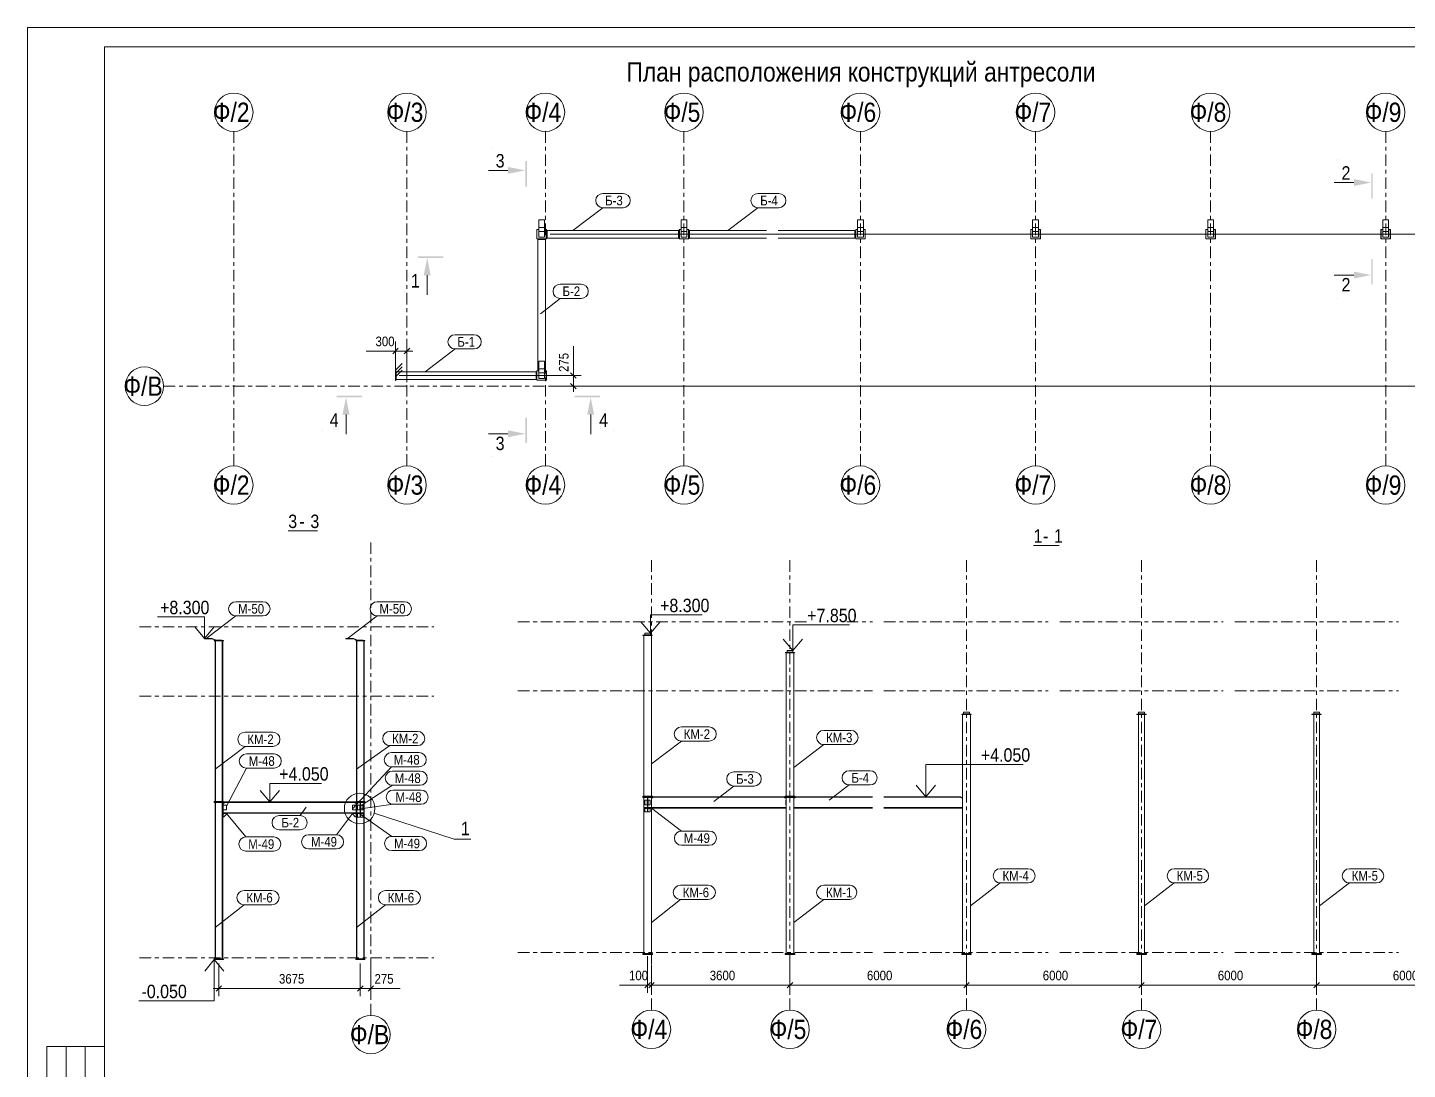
# Model space of a CAD drawing. Header units: millimetres. Extents: x -9 to 585, y -224 to 196.
# Drawn here: x -8.6 to 350, y -74.7 to 196.3 of the extents above; entities that cross this region are included whole.
import ezdxf

# ---------------------------------------------------------------- set-up
doc = ezdxf.new("R2010")
doc.units = ezdxf.units.MM
doc.linetypes.add('XKITLINE00', pattern=[0])
doc.linetypes.add('XKITLINE03', pattern=[6, 3, -1, 1, -1])
for name, color, linetype, lineweight in [('DetailSymbol', 3, 'Continuous', 0), ('DrawingSheet', 5, 'Continuous', 0), ('LevelText', 7, 'Continuous', 0), ('OtherObjectType', 1, 'Continuous', 0), ('Part', 2, 'Continuous', 0), ('PartMark', 3, 'Continuous', 0), ('S-GRID', 1, 'Continuous', 0), ('Section', 6, 'Continuous', 0), ('Z-DIMENSIONS', 1, 'Continuous', 0)]:
    doc.layers.add(name, color=color, linetype=linetype, lineweight=lineweight)
doc.styles.add('GOST type A', font='ARIAL.TTF')

msp = doc.modelspace()

# ---------------------------------------------------------------- hatches: boundary and pattern name
at = {"layer": 'Section'}
for points in [[(121.18, 161.52), (121.18, 154.92), (120.76, 154.92), (120.76, 161.52)], [(120.76, 159.12), (116.26, 158.22), (116.26, 160.02)], [(341.03, 158.35), (341.03, 151.75), (340.61, 151.75), (340.61, 158.35)], [(340.61, 155.95), (336.11, 155.05), (336.11, 156.85)], [(92.86, 136.77), (99.46, 136.77), (99.46, 136.35), (92.86, 136.35)], [(95.26, 136.35), (96.16, 131.85), (94.36, 131.85)], [(340.61, 131.89), (336.11, 130.99), (336.11, 132.79)], [(341.03, 136.09), (341.03, 129.49), (340.61, 129.49), (340.61, 136.09)], [(71.76, 100.54), (78.36, 100.54), (78.36, 100.12), (71.76, 100.12)], [(133.55, 100.54), (140.15, 100.54), (140.15, 100.12), (133.55, 100.12)], [(74.16, 100.12), (75.06, 95.62), (73.26, 95.62)], [(137.75, 100.12), (138.65, 95.62), (136.85, 95.62)], [(121.18, 94.82), (121.18, 88.22), (120.76, 88.22), (120.76, 94.82)], [(120.76, 90.62), (116.26, 89.72), (116.26, 91.52)]]:
    msp.add_hatch(color=256, dxfattribs=at).paths.add_polyline_path(points, flags=17)

# ---------------------------------------------------------------- linework, layer by layer
at = {"layer": 'DetailSymbol', "linetype": 'XKITLINE00', "lineweight": 0}
for p, q in [((81.49, -8.07), (102.26, -14.8)), ((102.26, -14.8), (106.62, -14.8))]:
    msp.add_line(p, q, dxfattribs=at)
msp.add_circle((77.71, -6.84), 3.98, dxfattribs=at)
at = {"layer": 'DrawingSheet', "linetype": 'XKITLINE00', "lineweight": 0}
for p, q in [((585.4, 196.25), (-8.6, 196.25)), ((-8.6, 196.25), (-8.6, -223.75)), ((580.4, 191.25), (11.4, 191.25)), ((11.4, 191.25), (11.4, -218.75))]:
    msp.add_line(p, q, dxfattribs=at)
at = {"layer": 'LevelText', "linetype": 'XKITLINE00', "lineweight": 0}
for p, q in [((153.3, 38.73), (153.3, 43.53)), ((153.3, 43.53), (155.09, 43.53)), ((166.75, 43.53), (155.09, 43.53)), ((36.79, 43), (25.13, 43)), ((34.88, 40.37), (37.38, 37.37)), ((37.38, 43), (36.79, 43)), ((37.38, 37.37), (37.38, 43)), ((37.38, 37.37), (39.88, 40.37)), ((150.8, 41.73), (153.3, 38.73)), ((153.3, 38.73), (155.8, 41.73)), ((190.3, 34.23), (190.3, 40.92)), ((190.3, 40.92), (193.33, 40.92)), ((204.99, 40.92), (193.33, 40.92)), ((187.8, 37.23), (190.3, 34.23)), ((190.3, 34.23), (192.8, 37.23)), ((224.85, -3.77), (224.85, 4.63)), ((224.85, 4.63), (238.46, 4.63)), ((250.12, 4.63), (238.46, 4.63)), ((51.88, -2.13), (54.38, -5.13)), ((54.38, -5.13), (54.38, -0.29)), ((54.38, -0.29), (56.11, -0.29)), ((54.38, -5.13), (56.88, -2.13)), ((67.77, -0.29), (56.11, -0.29)), ((222.35, -0.77), (224.85, -3.77)), ((224.85, -3.77), (227.35, -0.77)), ((39.93, -46.13), (37.43, -49.13)), ((39.93, -46.13), (39.93, -56.86)), ((42.43, -49.13), (39.93, -46.13)), ((32.19, -56.86), (20.3, -56.86)), ((39.93, -56.86), (32.19, -56.86))]:
    msp.add_line(p, q, dxfattribs=at)
at = {"layer": 'OtherObjectType', "linetype": 'XKITLINE00', "lineweight": 0}
for p, q in [((59.15, 65.35), (66.73, 65.35)), ((252.88, 61.55), (259.55, 61.55)), ((-3.6, -133.75), (-3.6, -68.75)), ((-3.6, -68.75), (11.4, -68.75)), ((1.4, -133.75), (1.4, -68.75)), ((6.4, -133.75), (6.4, -68.75)), ((11.4, -68.75), (11.4, -218.75))]:
    msp.add_line(p, q, dxfattribs=at)
at = {"layer": 'Part', "linetype": 'XKITLINE00', "lineweight": 0}
for p, q in [((123.75, 141.3), (123.75, 143.7)), ((123.75, 143.7), (123.8, 143.7)), ((123.8, 141.3), (123.8, 143.7)), ((123.8, 143.7), (124.25, 143.7)), ((124.25, 146.25), (124.25, 141.75)), ((125.75, 146.25), (124.25, 146.25)), ((124.25, 144.23), (125.75, 144.23)), ((125.75, 146.25), (125.75, 141.75)), ((125.75, 143.7), (126.2, 143.7)), ((126.2, 143.7), (126.25, 143.7)), ((126.2, 143.7), (126.2, 141.3)), ((126.25, 141.3), (126.25, 143.7)), ((126.44, 141.5), (126.44, 143.5)), ((126.44, 143.5), (160.56, 143.5)), ((160.56, 143.5), (160.56, 141.5)), ((160.75, 141.3), (160.75, 143.7)), ((160.75, 143.7), (160.8, 143.7)), ((160.8, 141.3), (160.8, 143.7)), ((160.8, 143.7), (161.25, 143.7)), ((161.25, 146.25), (161.25, 141.75)), ((162.75, 146.25), (161.25, 146.25)), ((161.25, 144.23), (162.75, 144.23)), ((162.75, 146.25), (162.75, 141.75)), ((162.75, 143.7), (163.2, 143.7)), ((163.2, 143.7), (163.25, 143.7)), ((163.2, 143.7), (163.2, 141.3)), ((163.25, 141.3), (163.25, 143.7)), ((163.44, 141.5), (163.44, 143.5)), ((163.44, 143.5), (183.44, 143.5)), ((186.44, 143.5), (206.44, 143.5)), ((206.44, 143.5), (206.44, 141.5)), ((206.63, 143.2), (206.63, 143.7)), ((206.63, 143.7), (206.68, 143.7)), ((206.68, 141.3), (206.68, 143.7)), ((206.68, 143.7), (207.13, 143.7)), ((207.13, 146.25), (207.13, 141.75)), ((208.63, 146.25), (207.13, 146.25)), ((207.13, 144.23), (208.63, 144.23)), ((208.63, 146.25), (208.63, 141.75)), ((208.63, 143.7), (209.08, 143.7)), ((209.08, 143.7), (209.13, 143.7)), ((209.08, 143.7), (209.08, 141.3)), ((209.13, 141.3), (209.13, 143.7)), ((252.13, 141.3), (252.13, 143.7)), ((252.13, 143.7), (252.18, 143.7)), ((252.18, 141.3), (252.18, 143.7)), ((252.18, 143.7), (252.63, 143.7)), ((252.63, 146.25), (252.63, 141.75)), ((254.13, 146.25), (252.63, 146.25)), ((252.63, 144.23), (254.13, 144.23)), ((254.13, 146.25), (254.13, 141.75)), ((254.13, 143.7), (254.58, 143.7)), ((254.58, 143.7), (254.63, 143.7)), ((254.58, 143.7), (254.58, 141.3)), ((254.63, 141.3), (254.63, 143.7)), ((297.63, 141.3), (297.63, 143.7)), ((297.63, 143.7), (297.68, 143.7)), ((297.68, 141.3), (297.68, 143.7)), ((297.68, 143.7), (298.13, 143.7)), ((298.13, 146.25), (298.13, 141.75)), ((299.63, 146.25), (298.13, 146.25)), ((298.13, 144.23), (299.63, 144.23)), ((299.63, 146.25), (299.63, 141.75)), ((299.63, 143.7), (300.08, 143.7)), ((300.08, 143.7), (300.13, 143.7)), ((300.08, 143.7), (300.08, 141.3)), ((300.13, 141.3), (300.13, 143.7)), ((343.13, 141.3), (343.13, 143.7)), ((343.13, 143.7), (343.18, 143.7)), ((343.18, 141.3), (343.18, 143.7)), ((343.18, 143.7), (343.63, 143.7)), ((343.63, 146.25), (343.63, 141.75)), ((345.13, 146.25), (343.63, 146.25)), ((343.63, 144.23), (345.13, 144.23)), ((345.13, 146.25), (345.13, 141.75)), ((345.13, 143.7), (345.58, 143.7)), ((345.58, 143.7), (345.63, 143.7)), ((345.58, 143.7), (345.58, 141.3)), ((345.63, 141.3), (345.63, 143.7)), ((123.75, 141.3), (123.8, 141.3)), ((126.2, 141.3), (123.8, 141.3)), ((124, 141.3), (124, 106.95)), ((124, 141.1), (124.96, 141.1)), ((124, 141.1), (126, 141.1)), ((124.25, 143.23), (125.75, 143.23)), ((124.25, 141.75), (125.75, 141.75)), ((124.86, 141.1), (124.86, 141.3)), ((124.96, 141.3), (124.96, 141.1)), ((125.04, 141.3), (125.04, 141.1)), ((125.04, 141.1), (126, 141.1)), ((125.14, 141.1), (125.14, 141.3)), ((126, 141.3), (126, 106.95)), ((126.2, 141.3), (126.25, 141.3)), ((126.25, 143.2), (126.32, 143.22)), ((126.44, 142.54), (126.25, 142.54)), ((126.44, 142.46), (126.25, 142.46)), ((126.32, 141.78), (126.25, 141.8)), ((126.42, 143.32), (126.44, 143.38)), ((126.44, 141.62), (126.42, 141.68)), ((126.44, 143.38), (126.44, 143.4)), ((126.44, 142.54), (126.44, 143.38)), ((126.44, 141.62), (126.44, 142.46)), ((126.44, 141.6), (126.44, 141.62)), ((126.44, 141.5), (160.56, 141.5)), ((160.56, 143.4), (160.56, 143.38)), ((160.56, 143.38), (160.56, 142.54)), ((160.56, 143.38), (160.58, 143.32)), ((160.75, 142.54), (160.56, 142.54)), ((160.75, 142.46), (160.56, 142.46)), ((160.56, 141.62), (160.56, 142.46)), ((160.58, 141.68), (160.56, 141.62)), ((160.56, 141.6), (160.56, 141.62)), ((160.68, 143.22), (160.75, 143.2)), ((160.75, 141.8), (160.68, 141.78)), ((160.75, 141.3), (160.8, 141.3)), ((163.2, 141.3), (160.8, 141.3)), ((161.25, 143.23), (162.75, 143.23)), ((161.25, 141.75), (162.75, 141.75)), ((163.2, 141.3), (163.25, 141.3)), ((163.25, 143.2), (163.32, 143.22)), ((163.44, 142.54), (163.25, 142.54)), ((163.44, 142.46), (163.25, 142.46)), ((163.32, 141.78), (163.25, 141.8)), ((163.42, 143.32), (163.44, 143.38)), ((163.44, 141.62), (163.42, 141.68)), ((163.44, 143.38), (163.44, 143.4)), ((163.44, 142.54), (163.44, 143.38)), ((163.44, 141.62), (163.44, 142.46)), ((163.44, 141.6), (163.44, 141.62)), ((163.44, 141.5), (183.44, 141.5)), ((186.44, 141.5), (206.44, 141.5)), ((206.44, 143.4), (206.44, 143.38)), ((206.44, 143.38), (206.44, 142.54)), ((206.44, 143.38), (206.45, 143.32)), ((206.68, 142.54), (206.44, 142.54)), ((206.68, 142.46), (206.44, 142.46)), ((206.44, 141.62), (206.44, 142.46)), ((206.45, 141.68), (206.44, 141.62)), ((206.44, 141.6), (206.44, 141.62)), ((206.56, 143.22), (206.64, 143.2)), ((206.64, 141.8), (206.56, 141.78)), ((206.63, 141.3), (206.63, 141.8)), ((206.63, 141.3), (206.68, 141.3)), ((206.64, 143.2), (206.68, 143.2)), ((206.64, 141.8), (206.68, 141.8)), ((209.08, 141.3), (206.68, 141.3)), ((207.13, 143.23), (208.63, 143.23)), ((207.13, 141.75), (208.63, 141.75)), ((209.08, 141.3), (209.13, 141.3)), ((252.13, 141.3), (252.18, 141.3)), ((254.58, 141.3), (252.18, 141.3)), ((252.63, 143.23), (254.13, 143.23)), ((252.63, 141.75), (254.13, 141.75)), ((254.58, 141.3), (254.63, 141.3)), ((297.63, 141.3), (297.68, 141.3)), ((300.08, 141.3), (297.68, 141.3)), ((298.13, 143.23), (299.63, 143.23)), ((298.13, 141.75), (299.63, 141.75)), ((300.08, 141.3), (300.13, 141.3)), ((343.13, 141.3), (343.18, 141.3)), ((345.58, 141.3), (343.18, 141.3)), ((343.63, 143.23), (345.13, 143.23)), ((343.63, 141.75), (345.13, 141.75)), ((345.58, 141.3), (345.63, 141.3)), ((124.25, 109.5), (124.25, 105)), ((125.75, 109.5), (124.25, 109.5)), ((125.75, 109.5), (125.75, 105)), ((87, 107), (87, 104.5)), ((87, 107), (87.1, 107)), ((87, 104.5), (87.1, 104.5)), ((87.1, 107), (87.1, 104.5)), ((87.18, 106.79), (87.1, 106.79)), ((87.1, 105.79), (87.2, 105.79)), ((87.1, 105.71), (87.2, 105.71)), ((87.18, 104.71), (87.1, 104.71)), ((87.18, 105.87), (87.18, 106.79)), ((87.18, 106.45), (87.2, 106.45)), ((87.2, 105.87), (87.18, 105.87)), ((87.2, 105.63), (87.18, 105.63)), ((87.18, 105.63), (87.18, 104.71)), ((87.18, 105.05), (87.2, 105.05)), ((87.2, 104.75), (87.2, 106.75)), ((87.2, 106.75), (123.56, 106.75)), ((123.56, 104.75), (87.2, 104.75)), ((123.56, 106.75), (123.56, 104.75)), ((123.56, 106.65), (123.56, 106.63)), ((123.56, 106.63), (123.56, 105.79)), ((123.56, 106.63), (123.58, 106.57)), ((123.75, 105.79), (123.56, 105.79)), ((123.75, 105.71), (123.56, 105.71)), ((123.56, 104.87), (123.56, 105.71)), ((123.58, 104.93), (123.56, 104.87)), ((123.56, 104.85), (123.56, 104.87)), ((123.68, 106.47), (123.75, 106.45)), ((123.75, 105.05), (123.68, 105.03)), ((123.75, 104.55), (123.75, 106.95)), ((123.75, 106.95), (123.8, 106.95)), ((123.75, 104.55), (123.8, 104.55)), ((123.8, 104.55), (123.8, 106.95)), ((123.8, 106.95), (124.25, 106.95)), ((126.2, 104.55), (123.8, 104.55)), ((124, 107.15), (124.25, 107.15)), ((124, 107.15), (124.25, 107.15)), ((124.25, 107.48), (125.75, 107.48)), ((124.25, 106.48), (125.75, 106.48)), ((124.25, 105), (125.75, 105)), ((125.75, 107.15), (126, 107.15)), ((125.75, 107.15), (126, 107.15)), ((125.75, 106.95), (126.2, 106.95)), ((126.2, 106.95), (126.25, 106.95)), ((126.2, 106.95), (126.2, 104.55)), ((126.2, 104.55), (126.25, 104.55)), ((126.25, 104.55), (126.25, 106.95)), ((37.38, 37.37), (37.38, 37.29)), ((37.38, 37.37), (39.4, 37.37)), ((37.38, 37.29), (39.38, 37.29)), ((39.38, 37.29), (40.38, 36.87)), ((39.4, 37.37), (40.4, 36.95)), ((39.93, 36.79), (39.93, 36.87)), ((39.93, 36.87), (42.33, 36.87)), ((39.93, 36.79), (42.33, 36.79)), ((40.13, -4.97), (40.13, 36.79)), ((40.25, -4.97), (40.25, 36.79)), ((41.88, 36.95), (40.4, 36.95)), ((41.88, 36.87), (41.88, 36.95)), ((42.01, -4.97), (42.01, 36.79)), ((42.13, -4.97), (42.13, 36.79)), ((42.33, 36.79), (42.33, 36.87)), ((74.13, 37.37), (74.13, 37.29)), ((74.13, 37.37), (76.15, 37.37)), ((74.13, 37.29), (76.13, 37.29)), ((76.13, 37.29), (77.13, 36.87)), ((76.15, 37.37), (77.15, 36.95)), ((76.68, 36.79), (76.68, 36.87)), ((76.68, 36.87), (79.08, 36.87)), ((76.68, 36.79), (79.08, 36.79)), ((76.88, -4.97), (76.88, 36.79)), ((77, -4.97), (77, 36.79)), ((78.63, 36.95), (77.15, 36.95)), ((78.63, 36.87), (78.63, 36.95)), ((78.76, -4.97), (78.76, 36.79)), ((78.88, -4.97), (78.88, 36.79)), ((79.08, 36.79), (79.08, 36.87)), ((151.35, 38.15), (151.35, 38.23)), ((153.75, 38.23), (151.35, 38.23)), ((153.75, 38.15), (151.35, 38.15)), ((151.55, -3.61), (151.55, 38.15)), ((151.8, 38.73), (151.8, 38.23)), ((153.3, 38.73), (151.8, 38.73)), ((151.8, 38.31), (153.3, 38.31)), ((153.3, 38.23), (153.3, 38.73)), ((153.55, -3.61), (153.55, 38.15)), ((153.75, 38.15), (153.75, 38.23)), ((188.35, 33.65), (188.35, 33.73)), ((190.75, 33.73), (188.35, 33.73)), ((190.75, 33.65), (188.35, 33.65)), ((188.55, -3.61), (188.55, 33.65)), ((188.8, 34.23), (188.8, 33.73)), ((190.3, 34.23), (188.8, 34.23)), ((188.8, 33.81), (190.3, 33.81)), ((190.3, 33.73), (190.3, 34.23)), ((190.55, -3.61), (190.55, 33.65)), ((190.75, 33.65), (190.75, 33.73)), ((234.68, 18.23), (234.68, 17.73)), ((236.18, 18.23), (234.68, 18.23)), ((236.18, 17.73), (236.18, 18.23)), ((280.18, 18.23), (280.18, 17.73)), ((281.68, 18.23), (280.18, 18.23)), ((281.68, 17.73), (281.68, 18.23)), ((325.68, 18.23), (325.68, 17.73)), ((327.18, 18.23), (325.68, 18.23)), ((327.18, 17.73), (327.18, 18.23)), ((234.23, 17.65), (234.23, 17.73)), ((236.63, 17.73), (234.23, 17.73)), ((236.63, 17.65), (234.23, 17.65)), ((234.43, -44.57), (234.43, 17.65)), ((234.68, 17.81), (236.18, 17.81)), ((236.43, -44.57), (236.43, 17.65)), ((236.63, 17.65), (236.63, 17.73)), ((279.73, 17.65), (279.73, 17.73)), ((282.13, 17.73), (279.73, 17.73)), ((282.13, 17.65), (279.73, 17.65)), ((280.18, 17.81), (281.68, 17.81)), ((280.18, -44.57), (280.18, 17.65)), ((281.68, -44.57), (281.68, 17.65)), ((282.13, 17.65), (282.13, 17.73)), ((325.23, 17.65), (325.23, 17.73)), ((327.63, 17.73), (325.23, 17.73)), ((327.63, 17.65), (325.23, 17.65)), ((325.68, 17.81), (327.18, 17.81)), ((325.68, -44.57), (325.68, 17.65)), ((327.18, -44.57), (327.18, 17.65)), ((327.63, 17.65), (327.63, 17.73)), ((39.93, -5.13), (39.93, -4.97)), ((39.93, -4.97), (42.33, -4.97)), ((39.93, -5.13), (42.33, -5.13)), ((39.93, -5.13), (42.33, -5.13)), ((39.93, -5.13), (39.93, -5.29)), ((39.93, -5.29), (42.33, -5.29)), ((40.13, -45.93), (40.13, -5.29)), ((40.25, -45.93), (40.25, -5.29)), ((42.01, -45.93), (42.01, -5.29)), ((42.13, -45.93), (42.13, -5.29)), ((43.13, -6), (42.13, -6)), ((42.23, -6), (42.23, -5.43)), ((42.23, -5.43), (42.33, -5.43)), ((42.23, -7.2), (42.23, -6)), ((42.33, -5.13), (42.33, -4.97)), ((42.33, -5.13), (42.33, -5.29)), ((42.33, -5.43), (42.41, -5.42)), ((42.52, -5.31), (42.53, -5.25)), ((42.53, -5.23), (42.53, -5.13)), ((42.53, -5.13), (76.48, -5.13)), ((42.53, -5.25), (42.53, -5.23)), ((76.49, -5.25), (42.53, -5.25)), ((43.13, -7.2), (43.13, -6)), ((76.88, -6), (75.88, -6)), ((75.88, -6), (75.88, -7.2)), ((76.48, -5.13), (76.48, -5.23)), ((76.48, -5.23), (76.49, -5.25)), ((76.49, -5.25), (76.5, -5.31)), ((76.6, -5.42), (76.68, -5.43)), ((76.68, -5.13), (76.68, -4.97)), ((76.68, -4.97), (79.08, -4.97)), ((76.68, -5.13), (76.88, -5.13)), ((76.68, -5.13), (76.68, -5.29)), ((76.68, -5.13), (76.88, -5.13)), ((76.68, -5.29), (77.84, -5.29)), ((76.68, -5.43), (76.78, -5.43)), ((76.78, -5.43), (76.78, -6)), ((76.78, -7.2), (76.78, -6)), ((76.88, -5.25), (76.88, -5.13)), ((76.88, -5.13), (78.88, -5.13)), ((77.84, -5.25), (76.88, -5.25)), ((76.88, -7.95), (76.88, -5.29)), ((77, -7.95), (77, -5.29)), ((77.19, -7.2), (77.19, -6)), ((77.19, -6), (77.84, -6)), ((77.74, -7.2), (77.74, -6)), ((77.84, -7.95), (77.84, -5.25)), ((78.88, -5.25), (77.92, -5.25)), ((77.92, -5.25), (77.92, -7.95)), ((77.92, -5.29), (79.08, -5.29)), ((78.57, -6), (77.92, -6)), ((78.02, -7.2), (78.02, -6)), ((78.57, -6), (78.57, -7.2)), ((78.76, -7.95), (78.76, -5.29)), ((78.88, -5.13), (78.88, -5.25)), ((78.88, -5.13), (79.08, -5.13)), ((78.88, -5.13), (79.08, -5.13)), ((78.88, -7.95), (78.88, -5.29)), ((79.08, -5.13), (79.08, -4.97)), ((79.08, -5.13), (79.08, -5.29)), ((151.3, -3.77), (151.3, -3.61)), ((151.3, -3.61), (153.8, -3.61)), ((151.3, -3.77), (151.55, -3.77)), ((151.3, -3.77), (151.55, -3.77)), ((151.3, -3.93), (151.3, -3.77)), ((151.3, -3.93), (152.51, -3.93)), ((153.55, -3.77), (151.55, -3.77)), ((151.55, -3.77), (151.55, -3.89)), ((151.55, -3.89), (152.51, -3.89)), ((151.55, -6.59), (151.55, -3.93)), ((151.55, -6.71), (151.55, -6.59)), ((151.55, -6.59), (152.51, -6.59)), ((151.55, -44.57), (151.55, -6.71)), ((153.55, -6.71), (151.55, -6.71)), ((151.85, -7.71), (151.85, -6.71)), ((151.85, -6.81), (153.25, -6.81)), ((151.86, -5.84), (151.86, -4.64)), ((151.86, -4.64), (152.51, -4.64)), ((151.86, -5.84), (152.51, -5.84)), ((152.41, -5.84), (152.41, -4.64)), ((152.5, -6.81), (152.5, -7.61)), ((152.5, -7.01), (152.6, -7.01)), ((152.51, -6.59), (152.51, -3.89)), ((152.59, -6.59), (152.59, -3.89)), ((152.59, -3.89), (153.55, -3.89)), ((152.59, -3.93), (153.8, -3.93)), ((152.59, -4.64), (153.24, -4.64)), ((153.24, -5.84), (152.59, -5.84)), ((152.59, -6.59), (153.55, -6.59)), ((152.6, -7.61), (152.6, -6.81)), ((152.69, -5.84), (152.69, -4.64)), ((153.24, -4.64), (153.24, -5.84)), ((153.25, -6.71), (153.25, -7.71)), ((153.55, -3.89), (153.55, -3.77)), ((153.55, -3.77), (153.8, -3.77)), ((153.55, -3.77), (153.8, -3.77)), ((153.55, -6.59), (153.55, -3.93)), ((153.55, -4.07), (153.79, -4.07)), ((153.59, -4.64), (153.55, -4.64)), ((153.55, -5.84), (153.59, -5.84)), ((153.55, -6.59), (153.55, -6.71)), ((153.55, -6.59), (188.55, -6.59)), ((153.55, -44.57), (153.55, -6.71)), ((153.55, -6.71), (188.55, -6.71)), ((153.55, -6.71), (153.59, -6.71)), ((153.59, -6.81), (153.55, -6.81)), ((153.59, -5.84), (153.59, -4.64)), ((153.59, -6.71), (153.59, -6.81)), ((153.79, -4.07), (153.87, -4.05)), ((153.8, -3.77), (153.8, -3.61)), ((153.8, -3.93), (153.8, -3.77)), ((153.98, -3.95), (153.99, -3.89)), ((153.99, -3.89), (153.99, -3.77)), ((153.99, -3.77), (188.11, -3.77)), ((153.99, -3.89), (153.99, -3.87)), ((153.99, -3.89), (153.99, -3.89)), ((153.99, -3.89), (188.12, -3.89)), ((153.99, -6.71), (153.99, -6.59)), ((188.11, -3.77), (188.11, -3.89)), ((188.12, -3.89), (188.11, -3.87)), ((188.11, -6.59), (188.11, -6.71)), ((188.12, -3.89), (188.13, -3.95)), ((188.24, -4.05), (188.31, -4.07)), ((188.3, -3.77), (188.3, -3.61)), ((188.3, -3.61), (190.8, -3.61)), ((190.8, -3.77), (188.3, -3.77)), ((188.3, -3.77), (188.3, -3.93)), ((188.3, -3.77), (190.8, -3.77)), ((190.8, -3.93), (188.3, -3.93)), ((188.31, -4.07), (188.55, -4.07)), ((188.55, -4.64), (188.51, -4.64)), ((188.51, -4.64), (188.51, -5.84)), ((188.51, -5.84), (188.55, -5.84)), ((188.55, -6.71), (188.51, -6.71)), ((188.51, -6.71), (188.51, -6.81)), ((188.51, -6.81), (188.55, -6.81)), ((188.55, -44.57), (188.55, -3.93)), ((190.55, -44.57), (190.55, -3.93)), ((190.55, -4.07), (190.79, -4.07)), ((190.59, -4.64), (190.55, -4.64)), ((190.55, -5.84), (190.59, -5.84)), ((190.55, -6.59), (210.99, -6.59)), ((190.55, -6.71), (210.99, -6.71)), ((190.55, -6.71), (190.59, -6.71)), ((190.59, -6.81), (190.55, -6.81)), ((190.59, -5.84), (190.59, -4.64)), ((190.59, -6.71), (190.59, -6.81)), ((190.79, -4.07), (190.87, -4.05)), ((190.8, -3.77), (190.8, -3.61)), ((190.8, -3.77), (190.8, -3.93)), ((190.98, -3.95), (190.99, -3.89)), ((190.99, -3.89), (190.99, -3.77)), ((190.99, -3.77), (210.99, -3.77)), ((190.99, -3.89), (190.99, -3.87)), ((190.99, -3.89), (190.99, -3.89)), ((190.99, -3.89), (210.99, -3.89)), ((190.99, -6.71), (190.99, -6.59)), ((213.99, -3.77), (233.99, -3.77)), ((213.99, -3.89), (233.99, -3.89)), ((213.99, -6.59), (234.43, -6.59)), ((213.99, -6.71), (234.43, -6.71)), ((233.99, -3.77), (233.99, -3.89)), ((233.99, -3.89), (233.99, -3.87)), ((233.99, -3.89), (234.01, -3.95)), ((233.99, -6.59), (233.99, -6.71)), ((234.11, -4.05), (234.19, -4.07)), ((234.19, -4.07), (234.43, -4.07)), ((234.43, -4.64), (234.39, -4.64)), ((234.39, -4.64), (234.39, -5.84)), ((234.39, -5.84), (234.43, -5.84)), ((234.43, -6.71), (234.39, -6.71)), ((234.39, -6.71), (234.39, -6.81)), ((234.39, -6.81), (234.43, -6.81)), ((42.13, -7.2), (43.13, -7.2)), ((42.13, -8.07), (42.23, -8.07)), ((42.23, -9.07), (42.13, -9.07)), ((42.23, -7.2), (42.23, -8.07)), ((42.23, -7.95), (76.78, -7.95)), ((42.23, -8.07), (76.78, -8.07)), ((43.13, -8.17), (42.23, -8.17)), ((42.23, -8.17), (42.23, -9.07)), ((42.23, -8.32), (42.38, -8.17)), ((42.23, -8.97), (42.43, -8.97)), ((42.43, -8.97), (43.03, -8.37)), ((43.03, -8.37), (43.03, -8.17)), ((43.13, -8.07), (43.13, -8.17)), ((75.88, -7.2), (76.88, -7.2)), ((75.88, -8.07), (75.88, -8.17)), ((75.88, -8.17), (76.78, -8.17)), ((75.98, -8.37), (75.98, -8.17)), ((76.58, -8.97), (75.98, -8.37)), ((76.78, -8.97), (76.58, -8.97)), ((76.78, -8.32), (76.63, -8.17)), ((76.78, -7.2), (76.78, -8.07)), ((76.78, -8.07), (76.88, -8.07)), ((76.78, -8.17), (76.78, -9.07)), ((76.78, -9.07), (76.88, -9.07)), ((76.88, -8.07), (76.88, -7.95)), ((76.88, -7.95), (77.84, -7.95)), ((76.88, -45.93), (76.88, -8.07)), ((78.88, -8.07), (76.88, -8.07)), ((77, -45.93), (77, -8.07)), ((77.18, -9.07), (77.18, -8.07)), ((77.18, -8.17), (78.58, -8.17)), ((78.58, -9.07), (77.18, -9.07)), ((77.84, -7.2), (77.19, -7.2)), ((77.83, -8.17), (77.83, -8.97)), ((77.83, -8.37), (77.93, -8.37)), ((77.83, -8.97), (77.93, -8.97)), ((78.57, -7.2), (77.92, -7.2)), ((77.92, -7.95), (78.88, -7.95)), ((77.93, -8.97), (77.93, -8.17)), ((78.58, -8.07), (78.58, -9.07)), ((78.76, -45.93), (78.76, -8.07)), ((78.88, -7.95), (78.88, -8.07)), ((78.88, -45.93), (78.88, -8.07)), ((153.25, -7.71), (151.85, -7.71)), ((152.5, -7.61), (152.6, -7.61)), ((39.93, -46.13), (39.93, -45.93)), ((39.93, -45.93), (42.33, -45.93)), ((39.93, -46.13), (42.33, -46.13)), ((42.33, -46.13), (42.33, -45.93)), ((76.68, -46.13), (76.68, -45.93)), ((76.68, -45.93), (79.08, -45.93)), ((76.68, -46.13), (79.08, -46.13)), ((79.08, -46.13), (79.08, -45.93)), ((151.3, -44.77), (151.3, -44.57)), ((151.3, -44.57), (153.8, -44.57)), ((151.3, -44.77), (153.8, -44.77)), ((153.8, -44.77), (153.8, -44.57)), ((188.3, -44.77), (188.3, -44.57)), ((188.3, -44.57), (190.8, -44.57)), ((188.3, -44.77), (190.8, -44.77)), ((190.8, -44.77), (190.8, -44.57)), ((234.18, -44.77), (234.18, -44.57)), ((234.18, -44.57), (236.68, -44.57)), ((234.18, -44.77), (236.68, -44.77)), ((236.68, -44.77), (236.68, -44.57)), ((279.68, -44.77), (279.68, -44.57)), ((279.68, -44.57), (282.18, -44.57)), ((279.68, -44.77), (282.18, -44.77)), ((282.18, -44.77), (282.18, -44.57)), ((325.18, -44.77), (325.18, -44.57)), ((325.18, -44.57), (327.68, -44.57)), ((325.18, -44.77), (327.68, -44.77)), ((327.68, -44.77), (327.68, -44.57))]:
    msp.add_line(p, q, dxfattribs=at)
for centre, start, end in [((126.24, 143.4), 292.5, 337.5), ((126.24, 141.6), 22.5, 67.5), ((160.76, 143.4), 202.5, 247.5), ((160.76, 141.6), 112.5, 157.5), ((163.24, 143.4), 292.5, 337.5), ((163.24, 141.6), 22.5, 67.5), ((206.64, 143.4), 202.5, 247.5), ((206.64, 141.6), 112.5, 157.5), ((123.76, 106.65), 202.5, 247.5), ((123.76, 104.85), 112.5, 157.5), ((42.33, -5.23), 292.5, 337.5), ((76.68, -5.23), 202.5, 247.5), ((153.79, -3.87), 292.5, 337.5), ((188.31, -3.87), 202.5, 247.5), ((190.79, -3.87), 292.5, 337.5), ((234.19, -3.87), 202.5, 247.5)]:
    msp.add_arc(centre, 0.2, start, end, dxfattribs=at)
at = {"layer": 'PartMark', "linetype": 'XKITLINE00', "lineweight": 0}
for p, q in [((140.91, 153.12), (146.19, 153.12)), ((181.22, 153.12), (186.65, 153.12)), ((133.13, 143.5), (140.91, 149.42)), ((140.91, 149.42), (146.19, 149.42)), ((173.44, 143.5), (181.22, 149.42)), ((181.22, 149.42), (186.65, 149.42)), ((129.83, 129.52), (135.27, 129.52)), ((124.68, 121.83), (129.83, 125.82)), ((129.83, 125.82), (135.27, 125.82)), ((102.51, 116.37), (107.46, 116.37)), ((94.73, 106.75), (102.51, 112.67)), ((102.51, 112.67), (107.46, 112.67)), ((45.51, 46.95), (52.57, 46.95)), ((82.26, 46.95), (89.32, 46.95)), ((37.73, 37.33), (45.51, 43.25)), ((45.51, 43.25), (52.57, 43.25)), ((74.48, 37.33), (82.26, 43.25)), ((82.26, 43.25), (89.32, 43.25)), ((161.33, 14.37), (168.55, 14.37)), ((47.91, 13.01), (55.14, 13.01)), ((85.55, 13.21), (92.77, 13.21)), ((198.33, 13.47), (205.39, 13.47)), ((40.14, 3.38), (47.91, 9.31)), ((47.91, 9.31), (55.14, 9.31)), ((48.27, 7.36), (55.49, 7.36)), ((76.89, 3.38), (85.55, 9.51)), ((85.55, 9.51), (92.77, 9.51)), ((85.95, 7.69), (93.18, 7.69)), ((153.55, 4.75), (161.33, 10.67)), ((161.33, 10.67), (168.55, 10.67)), ((190.55, 3.85), (198.33, 9.77)), ((198.33, 9.77), (205.39, 9.77)), ((43.13, -6.24), (48.27, 3.66)), ((48.27, 3.66), (55.49, 3.66)), ((75.89, -6.96), (85.95, 3.99)), ((85.95, 3.99), (93.18, 3.99)), ((86.21, 2.9), (93.44, 2.9)), ((174.96, 2.71), (180.23, 2.71)), ((204.94, 2.99), (210.37, 2.99)), ((77.84, -6.24), (86.21, -0.8)), ((86.21, -0.8), (93.44, -0.8)), ((86.44, -2.03), (93.67, -2.03)), ((169.78, -4.98), (174.96, -0.99)), ((174.96, -0.99), (180.23, -0.99)), ((199.78, -4.7), (204.94, -0.71)), ((204.94, -0.71), (210.37, -0.71)), ((63.81, -6.46), (62.22, -8.67)), ((77.93, -6.96), (86.44, -5.73)), ((86.44, -5.73), (93.67, -5.73)), ((153.59, -6.76), (161.37, -12.69)), ((43.13, -8.12), (48.15, -14.24)), ((56.79, -8.67), (62.22, -8.67)), ((75.89, -8.12), (71.68, -13.65)), ((77.46, -8.08), (86.03, -14.09)), ((48.15, -14.24), (55.37, -14.24)), ((56.79, -12.37), (62.22, -12.37)), ((64.45, -13.65), (71.68, -13.65)), ((86.03, -14.09), (93.25, -14.09)), ((161.37, -12.69), (168.59, -12.69)), ((64.45, -17.35), (71.68, -17.35)), ((86.03, -17.79), (93.25, -17.79)), ((161.37, -16.39), (168.59, -16.39)), ((48.15, -17.94), (55.37, -17.94)), ((244.2, -22.49), (251.43, -22.49)), ((289.45, -22.49), (296.52, -22.49)), ((334.95, -22.49), (342.02, -22.49)), ((47.67, -28.17), (54.9, -28.17)), ((84.42, -28.17), (91.65, -28.17)), ((161.08, -26.81), (168.31, -26.81)), ((198.33, -26.81), (205.07, -26.81)), ((236.43, -32.12), (244.2, -26.19)), ((244.2, -26.19), (251.43, -26.19)), ((281.68, -32.12), (289.45, -26.19)), ((289.45, -26.19), (296.52, -26.19)), ((327.18, -32.12), (334.95, -26.19)), ((334.95, -26.19), (342.02, -26.19)), ((40.14, -37.8), (47.67, -31.87)), ((47.67, -31.87), (54.9, -31.87)), ((76.89, -37.8), (84.42, -31.87)), ((84.42, -31.87), (91.65, -31.87)), ((153.55, -36.44), (161.08, -30.51)), ((161.08, -30.51), (168.31, -30.51)), ((190.55, -36.44), (198.33, -30.51)), ((198.33, -30.51), (205.07, -30.51))]:
    msp.add_line(p, q, dxfattribs=at)
for centre, start, end in [((140.91, 151.27), 90, 270), ((146.19, 151.27), 270, 90), ((181.22, 151.27), 90, 270), ((186.65, 151.27), 270, 90), ((129.83, 127.67), 90, 270), ((135.27, 127.67), 270, 90), ((102.51, 114.52), 90, 270), ((107.46, 114.52), 270, 90), ((45.51, 45.1), 90, 270), ((52.57, 45.1), 270, 90), ((82.26, 45.1), 90, 270), ((89.32, 45.1), 270, 90), ((161.33, 12.52), 90, 270), ((168.55, 12.52), 270, 90), ((47.91, 11.16), 90, 270), ((55.14, 11.16), 270, 90), ((85.55, 11.36), 90, 270), ((92.77, 11.36), 270, 90), ((198.33, 11.62), 90, 270), ((205.39, 11.62), 270, 90), ((48.27, 5.51), 90, 270), ((55.49, 5.51), 270, 90), ((85.95, 5.84), 90, 270), ((93.18, 5.84), 270, 90), ((86.21, 1.05), 90, 270), ((93.44, 1.05), 270, 90), ((174.96, 0.86), 90, 270), ((180.23, 0.86), 270, 90), ((204.94, 1.14), 90, 270), ((210.37, 1.14), 270, 90), ((86.44, -3.88), 90, 270), ((93.67, -3.88), 270, 90), ((56.79, -10.52), 90, 270), ((62.22, -10.52), 270, 90), ((48.15, -16.09), 90, 270), ((55.37, -16.09), 270, 90), ((64.45, -15.5), 90, 270), ((71.68, -15.5), 270, 90), ((86.03, -15.94), 90, 270), ((93.25, -15.94), 270, 90), ((161.37, -14.54), 90, 270), ((168.59, -14.54), 270, 90), ((244.2, -24.34), 90, 270), ((251.43, -24.34), 270, 90), ((289.45, -24.34), 90, 270), ((296.52, -24.34), 270, 90), ((334.95, -24.34), 90, 270), ((342.02, -24.34), 270, 90), ((47.67, -30.02), 90, 270), ((54.9, -30.02), 270, 90), ((84.42, -30.02), 90, 270), ((91.65, -30.02), 270, 90), ((161.08, -28.66), 90, 270), ((168.31, -28.66), 270, 90), ((198.33, -28.66), 90, 270), ((205.07, -28.66), 270, 90)]:
    msp.add_arc(centre, 1.85, start, end, dxfattribs=at)
at = {"layer": 'S-GRID', "linetype": 'XKITLINE03', "lineweight": 0}
for p, q in [((45, 82.28), (45, 169.23)), ((90, 82.28), (90, 169.23)), ((126, 82.28), (126, 169.23)), ((162, 82.28), (162, 169.23)), ((207.88, 82.28), (207.88, 169.23)), ((253.38, 82.28), (253.38, 169.23)), ((298.88, 82.28), (298.88, 169.23)), ((344.38, 82.28), (344.38, 169.23)), ((26.76, 103), (183.44, 103)), ((186.44, 103), (229.13, 103)), ((232.13, 103), (274.63, 103)), ((277.63, 103), (320.13, 103)), ((323.13, 103), (370.38, 103)), ((80.63, -60.63), (80.63, 62.35)), ((153.55, -59.27), (153.55, 58.55)), ((189.55, -59.27), (189.55, 58.55)), ((235.43, -59.27), (235.43, 58.55)), ((280.93, -59.27), (280.93, 58.55)), ((326.43, -59.27), (326.43, 58.55)), ((20.51, 40.37), (97.01, 40.37)), ((118.81, 41.73), (194.03, 41.73)), ((204.29, 41.73), (210.99, 41.73)), ((213.99, 41.73), (256.68, 41.73)), ((259.68, 41.73), (302.18, 41.73)), ((305.18, 41.73), (347.68, 41.73)), ((20.51, 22.37), (97.01, 22.37)), ((118.81, 23.73), (210.99, 23.73)), ((213.99, 23.73), (256.68, 23.73)), ((259.68, 23.73), (302.18, 23.73)), ((305.18, 23.73), (347.68, 23.73)), ((20.51, -45.63), (97.01, -45.63)), ((118.81, -44.27), (210.99, -44.27)), ((213.99, -44.27), (256.68, -44.27)), ((259.68, -44.27), (302.18, -44.27)), ((305.18, -44.27), (347.68, -44.27))]:
    msp.add_line(p, q, dxfattribs=at)
at = {"layer": 'S-GRID', "linetype": 'XKITLINE00', "lineweight": 0}
for centre in [(45, 174.23), (90, 174.23), (126, 174.23), (162, 174.23), (207.88, 174.23), (253.38, 174.23), (298.88, 174.23), (344.38, 174.23), (21.76, 103), (45, 77.28), (90, 77.28), (126, 77.28), (162, 77.28), (207.88, 77.28), (253.38, 77.28), (298.88, 77.28), (344.38, 77.28), (80.63, -65.63), (153.55, -64.27), (189.55, -64.27), (235.43, -64.27), (280.93, -64.27), (326.43, -64.27)]:
    msp.add_circle(centre, 5, dxfattribs=at)
at = {"layer": 'Section', "linetype": 'XKITLINE00', "lineweight": 0}
for p, q in [((112.06, 165.12), (112.06, 165.12)), ((112.06, 165.12), (112.06, 165.12)), ((331.91, 161.95), (331.91, 161.95)), ((331.91, 161.95), (331.91, 161.95)), ((111.16, 159.12), (116.26, 159.12)), ((331.01, 155.95), (336.11, 155.95)), ((95.26, 126.75), (95.26, 131.85)), ((331.01, 131.89), (336.11, 131.89)), ((89.26, 127.65), (89.26, 127.65)), ((89.26, 127.65), (89.26, 127.65)), ((331.91, 125.89), (331.91, 125.89)), ((331.91, 125.89), (331.91, 125.89)), ((74.16, 90.52), (74.16, 95.62)), ((137.75, 90.52), (137.75, 95.62)), ((68.16, 91.42), (68.16, 91.42)), ((68.16, 91.42), (68.16, 91.42)), ((111.16, 90.62), (116.26, 90.62)), ((143.75, 91.42), (143.75, 91.42)), ((143.75, 91.42), (143.75, 91.42)), ((112.06, 84.62), (112.06, 84.62)), ((112.06, 84.62), (112.06, 84.62))]:
    msp.add_line(p, q, dxfattribs=at)
at = {"layer": 'Z-DIMENSIONS', "linetype": 'XKITLINE00', "lineweight": 0}
for p, q in [((127.2, 142.5), (359.55, 142.5)), ((87, 112.14), (79.39, 112.14)), ((87, 112.14), (80.89, 112.14)), ((87.71, 112.85), (86.29, 111.43)), ((87, 105.5), (87, 114.64)), ((87, 112.14), (90, 112.14)), ((90.71, 112.85), (89.29, 111.43)), ((90, 104), (90, 114.64)), ((90, 112.14), (91.5, 112.14)), ((133.25, 105.75), (133.25, 113.36)), ((133.25, 105.75), (133.25, 111.86)), ((87, 107.14), (88.75, 108.89)), ((87, 105.39), (87, 108.89)), ((87, 106.27), (88.75, 108.02)), ((87, 105.39), (88.75, 107.14)), ((88, 105.75), (135.25, 105.75)), ((132.54, 106.46), (133.96, 105.04)), ((133.25, 103), (133.25, 105.75)), ((127, 103), (135.25, 103)), ((127, 103), (359.55, 103)), ((132.54, 103.71), (133.96, 102.29)), ((133.25, 103), (133.25, 101.5)), ((152.55, -45.27), (152.55, -54.76)), ((189.55, -45.27), (189.55, -54.76)), ((189.55, -45.27), (189.55, -54.76)), ((235.43, -45.27), (235.43, -54.76)), ((235.43, -45.27), (235.43, -54.76)), ((280.93, -45.27), (280.93, -54.76)), ((280.93, -45.27), (280.93, -54.76)), ((326.43, -45.27), (326.43, -54.76)), ((326.43, -45.27), (326.43, -54.76)), ((41.13, -47.13), (41.13, -55.63)), ((77.88, -47.13), (77.88, -55.63)), ((77.88, -47.13), (77.88, -55.63)), ((80.63, -46.63), (80.63, -55.63)), ((153.55, -47.44), (153.55, -54.76)), ((153.55, -47.44), (153.55, -54.76)), ((41.13, -53.63), (39.63, -53.63)), ((41.84, -52.92), (40.42, -54.34)), ((41.13, -53.63), (77.88, -53.63)), ((77.88, -53.63), (76.38, -53.63)), ((78.59, -52.92), (77.17, -54.34)), ((78.59, -52.92), (77.17, -54.34)), ((77.88, -53.63), (79.38, -53.63)), ((77.88, -53.63), (80.63, -53.63)), ((81.34, -52.92), (79.92, -54.34)), ((80.63, -53.63), (86.74, -53.63)), ((80.63, -53.63), (88.24, -53.63)), ((152.55, -52.76), (145.27, -52.76)), ((152.55, -52.76), (146.77, -52.76)), ((153.26, -52.05), (151.85, -53.47)), ((153.55, -52.76), (152.05, -52.76)), ((152.55, -52.76), (153.55, -52.76)), ((154.26, -52.05), (152.85, -53.47)), ((154.26, -52.05), (152.85, -53.47)), ((153.55, -52.76), (155.05, -52.76)), ((153.55, -52.76), (189.55, -52.76)), ((189.55, -52.76), (188.05, -52.76)), ((190.26, -52.05), (188.85, -53.47)), ((190.26, -52.05), (188.85, -53.47)), ((189.55, -52.76), (191.05, -52.76)), ((189.55, -52.76), (235.43, -52.76)), ((235.43, -52.76), (233.93, -52.76)), ((236.14, -52.05), (234.72, -53.47)), ((236.14, -52.05), (234.72, -53.47)), ((235.43, -52.76), (236.93, -52.76)), ((235.43, -52.76), (280.93, -52.76)), ((280.93, -52.76), (279.43, -52.76)), ((281.64, -52.05), (280.22, -53.47)), ((281.64, -52.05), (280.22, -53.47)), ((280.93, -52.76), (282.43, -52.76)), ((280.93, -52.76), (326.43, -52.76)), ((326.43, -52.76), (324.93, -52.76)), ((327.14, -52.05), (325.72, -53.47)), ((327.14, -52.05), (325.72, -53.47)), ((326.43, -52.76), (327.93, -52.76)), ((326.43, -52.76), (371.93, -52.76))]:
    msp.add_line(p, q, dxfattribs=at)
at = {"layer": 'Z-DIMENSIONS'}
for p in [(87, 112.14), (90, 112.14), (133.25, 105.75), (133.25, 103), (41.13, -53.63), (77.88, -53.63), (77.88, -53.63), (80.63, -53.63), (152.55, -52.76), (153.55, -52.76), (153.55, -52.76), (189.55, -52.76), (189.55, -52.76), (235.43, -52.76), (235.43, -52.76), (280.93, -52.76), (280.93, -52.76), (326.43, -52.76), (326.43, -52.76)]:
    msp.add_point(p, dxfattribs=at)

# ---------------------------------------------------------------- texts
at = {"layer": 'DetailSymbol', "style": 'GOST type A', "width": 0.85}
msp.add_text('1', height=3.5, dxfattribs=at).set_placement((104.01, -13.8))
at = {"layer": 'LevelText', "style": 'GOST type A', "width": 0.85}
for s, p in [('+8.300', (25.83, 43.7)), ('+8.300', (155.79, 44.23)), ('+7.850', (194.03, 41.62)), ('+4.050', (239.16, 5.33)), ('+4.050', (56.81, 0.41)), ('-0.050', (21, -56.16))]:
    msp.add_text(s, height=3.5, dxfattribs=at).set_placement(p)
at = {"layer": 'OtherObjectType', "style": 'GOST type A', "width": 0.85}
for s, height, p in [('План расположения конструкций антресоли', 5, (147.04, 182.23)), ('3', 3.5, (59.15, 66.1)), ('3', 3.5, (64.9, 66.1)), ('-', 3.5, (62.03, 66.1)), ('1', 3.5, (252.88, 62.3)), ('1', 3.5, (258.18, 62.3)), ('-', 3.5, (255.3, 62.3))]:
    msp.add_text(s, height=height, dxfattribs=at).set_placement(p)
at = {"layer": 'PartMark', "style": 'GOST type A', "width": 0.85}
for s, p in [('Б-3', (141.51, 150.02)), ('Б-4', (181.82, 150.02)), ('Б-2', (130.43, 126.42)), ('Б-1', (103.11, 113.27)), ('М-50', (46.11, 43.85)), ('М-50', (82.86, 43.85)), ('КМ-2', (48.51, 9.91)), ('КМ-2', (86.15, 10.11)), ('КМ-2', (161.93, 11.27)), ('КМ-3', (198.93, 10.37)), ('М-48', (48.87, 4.26)), ('М-48', (86.55, 4.59)), ('М-48', (86.81, -0.2)), ('Б-3', (175.56, -0.39)), ('Б-4', (205.54, -0.11)), ('М-48', (87.04, -5.13)), ('Б-2', (57.39, -11.77)), ('М-49', (65.05, -16.75)), ('М-49', (161.97, -15.79)), ('М-49', (48.75, -17.34)), ('М-49', (86.63, -17.19)), ('КМ-4', (244.8, -25.59)), ('КМ-5', (290.05, -25.59)), ('КМ-5', (335.55, -25.59)), ('КМ-6', (161.68, -29.91)), ('КМ-1', (198.93, -29.91)), ('КМ-6', (48.27, -31.27)), ('КМ-6', (85.02, -31.27))]:
    msp.add_text(s, height=2.5, dxfattribs=at).set_placement(p)
at = {"layer": 'S-GRID', "style": 'GOST type A', "width": 0.85}
for s, p in [('Ф/2', (39.63, 171.73)), ('Ф/3', (84.79, 171.73)), ('Ф/4', (120.63, 171.73)), ('Ф/5', (156.79, 171.73)), ('Ф/6', (202.5, 171.73)), ('Ф/7', (248, 171.73)), ('Ф/8', (293.5, 171.73)), ('Ф/9', (339, 171.73)), ('Ф/В', (16.39, 100.5)), ('Ф/2', (39.63, 74.78)), ('Ф/3', (84.79, 74.78)), ('Ф/4', (120.63, 74.78)), ('Ф/5', (156.79, 74.78)), ('Ф/6', (202.5, 74.78)), ('Ф/7', (248, 74.78)), ('Ф/8', (293.5, 74.78)), ('Ф/9', (339, 74.78)), ('Ф/В', (75.26, -68.13)), ('Ф/4', (148.18, -66.77)), ('Ф/5', (184.34, -66.77)), ('Ф/6', (230.06, -66.77)), ('Ф/7', (275.56, -66.77)), ('Ф/8', (321.06, -66.77))]:
    msp.add_text(s, height=5, dxfattribs=at).set_placement(p)
at = {"layer": 'Section', "style": 'GOST type A', "width": 0.85}
for s, p in [('3', (113.06, 159.87)), ('2', (332.91, 156.7)), ('1', (91.01, 128.65)), ('2', (332.91, 127.64)), ('4', (69.91, 92.42)), ('4', (139.95, 92.42)), ('3', (113.06, 86.37))]:
    msp.add_text(s, height=3.5, dxfattribs=at).set_placement(p)
at = {"layer": 'Z-DIMENSIONS', "style": 'GOST type A', "width": 0.85}
for s, p in [('300', (81.83, 113.39)), ('3675', (56.74, -52.38)), ('275', (81.57, -52.38)), ('100', (147.71, -51.51)), ('3600', (168.7, -51.51)), ('6000', (209.56, -51.51)), ('6000', (255.25, -51.51)), ('6000', (300.75, -51.51)), ('6000', (346.25, -51.51))]:
    msp.add_text(s, height=2.5, dxfattribs=at).set_placement(p)
msp.add_text('275', height=2.5, rotation=90.0002, dxfattribs=at).set_placement((132, 106.69))

doc.saveas('drawing.dxf')
